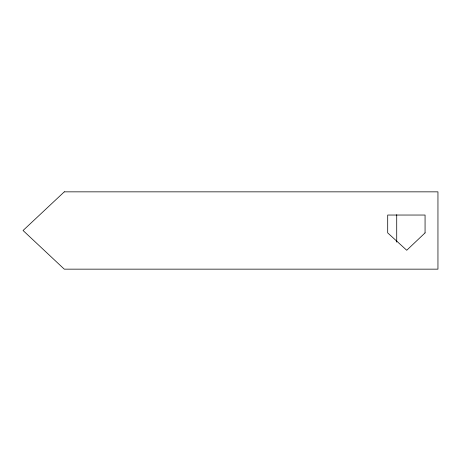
<?xml version="1.0" encoding="UTF-8"?>
<svg xmlns="http://www.w3.org/2000/svg" width="461" height="461" viewBox="0 0 461 461"><rect width="100%" height="100%" fill="white"/><g stroke="black" fill="none" stroke-linecap="round" stroke-linejoin="round"><path stroke-width="0.69" d="M396.719 214.659L396.719 242.111M425.065 232.886L406.735 250.26L387.701 232.886L387.701 215.039L425.065 215.039L425.065 232.886M64.281 191.845L23.05 230.5L64.281 269.155L437.95 269.155L437.95 191.845L64.281 191.845"/></g></svg>
